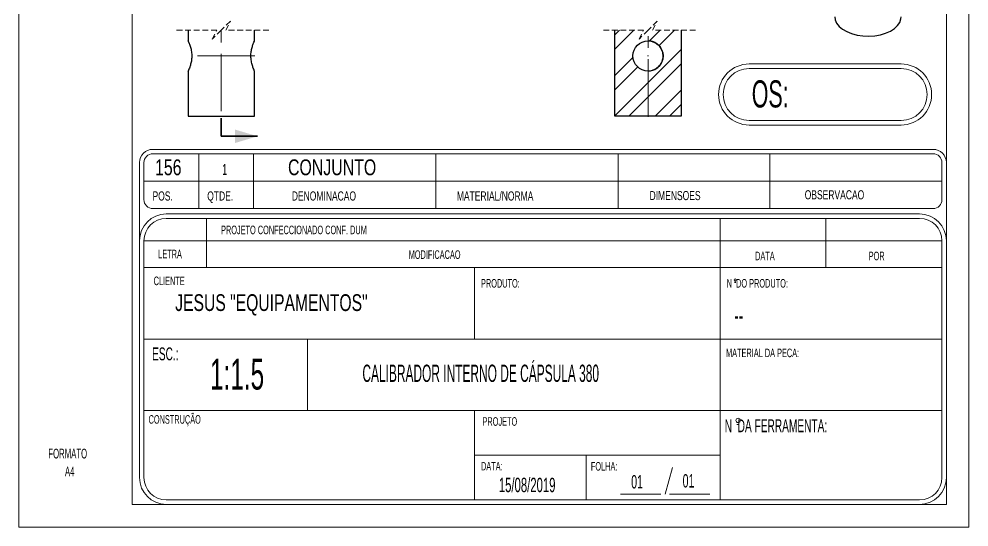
# Model space of a CAD drawing. Header units: millimetres. Extents: x 0 to 315, y 1 to 446.
# Drawn here: x 0 to 315, y 0.5 to 169 of the extents above; entities that cross this region are included whole.
import ezdxf

# ---------------------------------------------------------------- set-up
doc = ezdxf.new("R2010")
doc.units = ezdxf.units.MM
doc.header["$LTSCALE"] = 1.5
for name, pattern in [('CENTERX2', [20.32, 12.7, -2.54, 2.54, -2.54]), ('HIDDEN', [1.905, 1.27, -0.635]), ('PHANTOM', [12.7, 6.35, -1.27, 1.27, -1.27, 1.27, -1.27])]:
    doc.linetypes.add(name, pattern=pattern)
doc.layers.add('COTAS', color=7, linetype='Continuous')
doc.styles.add('SLDTEXTSTYLE0', font='TXT', dxfattribs={"width": 0.595745})
doc.styles.add('SLDTEXTSTYLE1', font='TXT', dxfattribs={"width": 0.75})
doc.styles.add('SLDTEXTSTYLE2', font='TXT', dxfattribs={"width": 0.589474})
doc.styles.add('SLDTEXTSTYLE3', font='TXT', dxfattribs={"width": 0.515789})
doc.styles.add('SLDTEXTSTYLE4', font='TXT', dxfattribs={"width": 0.7})
doc.styles.add('SLDTEXTSTYLE5', font='TXT', dxfattribs={"width": 0.695035})

# ---------------------------------------------------------------- blocks, each defined once
blk = doc.blocks.new('SW_NOTE_0')
at = {"color": 0, "linetype": 'Continuous', "lineweight": 18, "insert": (0, 4.16), "char_height": 3.228, "attachment_point": 1, "style": 'SLDTEXTSTYLE0'}
blk.add_mtext('FORMATO', dxfattribs=at)
blk = doc.blocks.new('SW_NOTE_0_1')
at = {"color": 0, "linetype": 'Continuous', "lineweight": 18, "insert": (0, 4.16), "char_height": 3.228, "attachment_point": 1, "style": 'SLDTEXTSTYLE0'}
blk.add_mtext('A4', dxfattribs=at)
blk = doc.blocks.new('Bloco2')
at = {"color": 7, "linetype": 'Continuous', "lineweight": 18}
for p, q in [((0.06, 445.59), (0.06, 0.09)), ((315.06, 0.09), (315.06, 445.59)), ((37.56, 438.09), (37.56, 7.59)), ((307.56, 7.59), (307.56, 438.09)), ((37.56, 7.59), (307.56, 7.59)), ((0.06, 0.09), (315.06, 0.09))]:
    blk.add_line(p, q, dxfattribs=at)
for name, p in [('SW_NOTE_0', (9.79, 21.89)), ('SW_NOTE_0_1', (15.3, 15.99))]:
    blk.add_blockref(name, p, dxfattribs=at)
blk = doc.blocks.new('SW_HATCH_0')
at = {"color": 0, "linetype": 'Continuous', "lineweight": 18}
for p, q in [((-13, 7.21), (-10.23, 9.98)), ((-14.5, -1.03), (-7, 6.47)), ((0, 0), (6, 6)), ((0, -6.74), (7.5, 0.76)), ((-14.5, -14.5), (-7, -7)), ((-14.5, -21.24), (-7, -13.74)), ((0, -20.21), (7.5, -12.71)), ((9.82, -15.79), (8.34, -14.31)), ((-17.8, -17.8), (-16.7, -16.7)), ((6.5, -20.44), (10.8, -16.14)), ((-15.31, -22.05), (-13.5, -20.24)), ((0, -26.94), (7.5, -19.44)), ((-14.04, -34.25), (-7, -27.21)), ((7.39, -33.02), (7.5, -32.91)), ((-13.08, -40.02), (-10.08, -37.02)), ((-10.12, -57.26), (-0.18, -47.33)), ((-9.62, -50.03), (-6.92, -47.33)), ((3.84, -56.78), (4.5, -56.12)), ((-7.8, -68.42), (0.8, -59.82)), ((-7.77, -75.13), (0.8, -66.55)), ((-2.01, -82.83), (0.3, -80.52)), ((-8.3, -95.86), (-8, -95.56)), ((1, -95.27), (1.3, -94.97)), ((1, -100.03), (1.3, -99.73)), ((-8.3, -104.57), (-8, -104.27)), ((-8.3, -109.33), (-8, -109.03)), ((1, -108.74), (1.3, -108.44)), ((1, -113.5), (1.3, -113.2)), ((-8.3, -118.04), (-7.32, -117.05)), ((-6.36, -120.85), (-5.75, -120.25)), ((-13, -134.23), (-9.03, -130.26)), ((-8.89, -136.86), (-6.75, -134.72)), ((4.58, -136.86), (6, -135.44)), ((-0.25, -141.69), (1.7, -139.74)), ((-14.5, -155.94), (-10.83, -152.27)), ((-14.5, -164.65), (-9.12, -159.27)), ((1.3, -162.32), (4.35, -159.27)), ((-14.5, -169.41), (-8.3, -163.21)), ((1.3, -167.08), (7.5, -160.88)), ((1.3, -175.79), (7.5, -169.59)), ((-14.5, -178.12), (-8.3, -171.92)), ((1.3, -180.55), (7.5, -174.35)), ((-14.5, -182.88), (-8.3, -176.68)), ((-14.5, -191.59), (-8.3, -185.39)), ((1.3, -189.26), (7.5, -183.06)), ((0.66, -194.66), (7.5, -187.82)), ((-14.5, -196.35), (-8.3, -190.15)), ((-10.71, -201.27), (-5.88, -196.44)), ((-5.95, -201.27), (-1.11, -196.43)), ((2.76, -201.27), (7.5, -196.53)), ((-14.5, -222.56), (-8.21, -216.27)), ((-14.5, -217.8), (-12.97, -216.27)), ((-3.08, -219.85), (0.5, -216.27)), ((0.13, -221.4), (5.26, -216.27)), ((-14.5, -244.74), (7.5, -222.74)), ((-14.5, -231.27), (-8.48, -225.25)), ((-14.5, -236.03), (-6.93, -228.47)), ((-9.83, -244.84), (7.5, -227.5)), ((-1.12, -244.84), (7.5, -236.21)), ((3.64, -244.84), (7.5, -240.97))]:
    blk.add_line(p, q, dxfattribs=at)

msp = doc.modelspace()

# ---------------------------------------------------------------- linework, layer by layer
at = {"color": 7, "linetype": 'HIDDEN', "lineweight": 18}
for p, q in [((70.1, 168.27), (67.1, 165.27)), ((68.6, 165.27), (70.1, 168.27)), ((211.6, 168.27), (208.6, 165.27)), ((210.1, 165.27), (211.6, 168.27)), ((65.6, 165.27), (51.34, 165.27)), ((67.1, 165.27), (64.1, 162.27)), ((64.1, 162.27), (65.6, 165.27)), ((82.86, 165.27), (68.6, 165.27)), ((207.1, 165.27), (192.84, 165.27)), ((208.6, 165.27), (205.6, 162.27)), ((205.6, 162.27), (207.1, 165.27)), ((224.36, 165.27), (210.1, 165.27))]:
    msp.add_line(p, q, dxfattribs=at)
at = {"color": 7, "linetype": 'Continuous', "lineweight": 25}
for p, q in [((56.1, 165.27), (56.1, 161.66)), ((78.1, 161.65), (78.1, 165.27)), ((197.6, 136.71), (197.6, 165.27)), ((219.6, 165.27), (219.6, 136.71)), ((56.1, 151.78), (56.1, 136.71)), ((78.1, 136.71), (78.1, 151.71)), ((56.1, 136.71), (78.1, 136.71)), ((219.6, 136.71), (197.6, 136.71))]:
    msp.add_line(p, q, dxfattribs=at)
at = {"color": 7, "linetype": 'Continuous', "lineweight": 18}
for p, q in [((292.51, 154.07), (242.11, 154.07)), ((292.51, 152.57), (242.11, 152.57)), ((242.11, 135.32), (292.51, 135.32)), ((242.11, 133.82), (292.51, 133.82)), ((303.1, 125.75), (44.38, 125.75)), ((303.1, 124.28), (44.38, 124.28)), ((59.59, 106.13), (59.59, 124.28)), ((77.73, 106.13), (77.73, 124.28)), ((138.21, 106.13), (138.21, 124.28)), ((198.69, 106.13), (198.69, 124.28)), ((248.94, 106.13), (248.94, 124.28)), ((39.97, 16.92), (39.97, 121.34)), ((39.97, 121.34), (39.97, 101.72)), ((41.44, 121.34), (41.44, 109.07)), ((306.04, 109.07), (306.04, 121.34)), ((307.51, 16.92), (307.51, 121.34)), ((41.44, 115.2), (306.04, 115.2)), ((44.38, 106.13), (303.1, 106.13)), ((48.86, 104.32), (298.62, 104.32)), ((48.86, 102.84), (298.62, 102.84)), ((62.19, 86.54), (62.19, 102.84)), ((232.54, 102.84), (232.54, 86.54)), ((267.52, 102.84), (267.52, 86.54)), ((41.45, 16.92), (41.45, 95.43)), ((41.45, 95.43), (306.03, 95.43)), ((306.03, 95.43), (306.03, 16.92)), ((41.45, 86.54), (306.03, 86.54)), ((151.07, 86.54), (151.07, 62.84)), ((232.54, 86.54), (232.54, 62.84)), ((237.29, 81.68), (237.69, 81.68)), ((237.29, 81.65), (237.69, 81.65)), ((41.45, 62.84), (306.03, 62.84)), ((95.65, 39.14), (95.65, 62.84)), ((232.54, 39.14), (232.54, 62.84)), ((41.45, 39.14), (306.03, 39.14)), ((151.07, 39.14), (151.07, 9.51)), ((232.54, 39.14), (232.54, 9.51)), ((238.03, 34.5), (238.81, 34.5)), ((151.07, 24.33), (232.54, 24.33)), ((188.1, 24.33), (188.1, 9.51)), ((216.65, 20.31), (214.27, 11.42)), ((298.62, 9.51), (48.86, 9.51)), ((212.79, 11.42), (199.46, 11.42)), ((215.75, 11.42), (229.08, 11.42)), ((298.62, 8.03), (48.86, 8.03)), ((306.66, 8.03), (307.51, 8.03)), ((307.51, 8.03), (307.51, 8.89))]:
    msp.add_line(p, q, dxfattribs=at)
at = {"color": 7, "linetype": 'PHANTOM', "lineweight": 35}
msp.add_line((67.1, 130.08), (67.1, 136.08), dxfattribs=at)
at = {"color": 7, "linetype": 'Continuous', "lineweight": 35}
msp.add_line((67.1, 130.08), (79.1, 130.08), dxfattribs=at)
at = {"color": 7, "linetype": 'Continuous', "lineweight": 25, "flags": 128}
msp.add_lwpolyline([(270.51, 169.66), (270.65, 168.66), (271.13, 167.55), (271.95, 166.52), (273.08, 165.58), (274.48, 164.78), (276.1, 164.13), (277.9, 163.66), (279.81, 163.39), (281.78, 163.31), (283.74, 163.44), (285.63, 163.77), (287.38, 164.29), (288.95, 164.98), (290.28, 165.83), (291.32, 166.79), (292.05, 167.85), (292.44, 168.97), (292.51, 169.66)], dxfattribs=at)
at = {"color": 7, "linetype": 'Continuous', "lineweight": 25}
msp.add_circle((208.6, 156.71), 5, dxfattribs=at)
at = {"color": 7, "linetype": 'Continuous', "lineweight": 18}
for centre, radius in [((237.49, 82.49), 0.37), ((237.49, 82.45), 0.37), ((238.46, 35.88), 0.741)]:
    msp.add_circle(centre, radius, dxfattribs=at)
for centre, radius, start, end in [((242.11, 143.94), 10.12, 90, 270), ((242.11, 143.94), 8.62, 90, 270), ((292.51, 143.94), 10.12, 270, 90), ((292.51, 143.94), 8.62, 270, 90), ((44.38, 121.34), 4.41, 90, 180), ((44.38, 121.34), 2.94, 90, 180), ((303.1, 121.34), 4.41, 0, 90), ((303.1, 121.34), 2.94, 0, 90), ((44.38, 109.07), 2.94, 180, 270), ((303.1, 109.07), 2.94, 270, 0), ((48.86, 95.43), 8.89, 90, 180), ((298.62, 95.43), 8.89, 0, 90), ((48.86, 95.43), 7.41, 90, 180), ((298.62, 95.43), 7.41, 0, 90), ((48.86, 16.92), 8.89, 180, 270), ((48.86, 16.92), 7.41, 180, 270), ((298.62, 16.92), 7.41, 270, 0), ((298.62, 16.92), 8.89, 270, 0)]:
    msp.add_arc(centre, radius, start, end, dxfattribs=at)
at = {"color": 7, "linetype": 'Continuous', "lineweight": 25}
for points, knots in [([(56.12, 161.66), (56.12, 161.68), (56.06, 161.81), (56.42, 161), (56.58, 160.56), (57.04, 159.19), (57.3, 157.75), (57.33, 156.13), (57.15, 154.72), (56.74, 153.29), (56.56, 152.79), (56.07, 151.57), (56.13, 151.77), (56.13, 151.78)], [0, 0, 0, 0, 0.00378, 0.039733, 0.12079, 0.246565, 0.405923, 0.564368, 0.704583, 0.833309, 0.940999, 0.998933, 1, 1, 1, 1]), ([(78.1, 151.71), (78.06, 151.79), (77.92, 152.11), (77.64, 152.81), (77.26, 153.95), (76.95, 155.42), (76.87, 157.01), (77.04, 158.51), (77.36, 159.8), (77.71, 160.82), (77.97, 161.4), (78.07, 161.63), (78.07, 161.65)], [0, 0, 0, 0, 0.02662, 0.10141, 0.220151, 0.376605, 0.538542, 0.682314, 0.813617, 0.927263, 0.995592, 1, 1, 1, 1]), ([(208.58, 151.71), (209.11, 151.76), (210.16, 151.86), (211.6, 152.62), (212.77, 153.81), (213.5, 155.36), (213.66, 157.02), (213.3, 158.57), (212.5, 159.95), (211.25, 161.04), (209.85, 161.66), (208.92, 161.65), (208.58, 161.65)], [0, 0, 0, 0, 0.101354, 0.20105, 0.304953, 0.416186, 0.522998, 0.619338, 0.716384, 0.822896, 0.934303, 1, 1, 1, 1])]:
    msp.add_open_spline(points, degree=3, knots=knots, dxfattribs=at)
at = {"color": 7, "linetype": 'Continuous', "lineweight": 35}
msp.add_solid([(79.1, 130.08), (71.6, 132.33), (71.6, 127.83)], dxfattribs=at)
at = {"layer": 'COTAS', "linetype": 'CENTERX2', "lineweight": 18}
for p, q in [((67.1, 138.36), (67.1, 165.42)), ((208.6, 136.56), (208.6, 165.42)), ((78.25, 156.71), (57.15, 156.71)), ((208.43, 156.71), (208.75, 156.71))]:
    msp.add_line(p, q, dxfattribs=at)

# ---------------------------------------------------------------- block references
at = {"color": 7, "linetype": 'Continuous', "lineweight": 18}
msp.add_blockref('SW_HATCH_0', (212.1, 381.55), dxfattribs=at)
at = {"layer": 'COTAS'}
msp.add_blockref('Bloco2', (-0.05, 0.44), dxfattribs=at)

# ---------------------------------------------------------------- texts
at = {"color": 7, "linetype": 'Continuous', "lineweight": 0}
for s, insert, char_height, attachment_point, style in [('OS:', (242.98, 148.63), 9, 1, 'SLDTEXTSTYLE2'), ('1', (68.22, 120.9), 3.63, 2, 'SLDTEXTSTYLE0'), ('POS.', (44.28, 111.81), 3.033, 1, 'SLDTEXTSTYLE5'), ('QTDE.', (62.42, 111.81), 3.033, 1, 'SLDTEXTSTYLE5'), ('DENOMINACAO', (90.47, 111.81), 3.0335, 1, 'SLDTEXTSTYLE5'), ('MATERIAL/NORMA', (145.19, 111.81), 3.0335, 1, 'SLDTEXTSTYLE5'), ('DIMENSOES', (209.1, 111.95), 3.033, 1, 'SLDTEXTSTYLE5'), ('OBSERVACAO', (260.54, 112.2), 3.033, 1, 'SLDTEXTSTYLE5'), ('PROJETO CONFECCIONADO CONF. DUM', (67.01, 100.46), 2.8441, 1, 'SLDTEXTSTYLE2'), ('LETRA', (46.17, 92.45), 2.844, 1, 'SLDTEXTSTYLE2'), ('MODIFICACAO', (129.23, 92.28), 2.8441, 1, 'SLDTEXTSTYLE2'), ('DATA', (244.09, 91.82), 2.844, 1, 'SLDTEXTSTYLE2'), ('POR', (281.76, 91.82), 2.844, 1, 'SLDTEXTSTYLE2'), ('CLIENTE', (44.67, 83.57), 2.844, 1, 'SLDTEXTSTYLE2'), ('PRODUTO:', (153.2, 82.76), 2.844, 1, 'SLDTEXTSTYLE2'), ('N  DO PRODUTO:', (234.67, 82.76), 2.8441, 1, 'SLDTEXTSTYLE2'), ('JESUS "EQUIPAMENTOS"', (51.81, 77.71), 5.5562, 1, 'SLDTEXTSTYLE4'), ('--', (237.19, 73.92), 6.399, 1, 'SLDTEXTSTYLE3'), ('ESC.:', (44.13, 60.07), 4.266, 1, 'SLDTEXTSTYLE2'), ('MATERIAL DA PECA:', (234.45, 59.69), 2.8441, 1, 'SLDTEXTSTYLE2'), ('1:1.5', (63.35, 56.34), 10.239, 1, 'SLDTEXTSTYLE2'), ('CALIBRADOR INTERNO DE CÁPSULA 380', (113.88, 54.37), 5.7336, 1, 'SLDTEXTSTYLE3'), ('CONSTRUÇÃO', (42.98, 37.62), 2.844, 1, 'SLDTEXTSTYLE2'), ('PROJETO', (153.7, 36.94), 2.844, 1, 'SLDTEXTSTYLE2'), ('N  DA FERRAMENTA:', (234, 36.23), 4.2661, 1, 'SLDTEXTSTYLE2'), ('DATA:', (153.2, 22.12), 2.844, 1, 'SLDTEXTSTYLE2'), ('FOLHA:', (189.64, 22.07), 2.844, 1, 'SLDTEXTSTYLE2'), ('15/08/2019', (159.11, 16.85), 4.763, 1, 'SLDTEXTSTYLE2'), ('01', (203, 17.75), 4.444, 1, 'SLDTEXTSTYLE2'), ('01', (220.06, 18.06), 4.444, 1, 'SLDTEXTSTYLE2')]:
    msp.add_mtext(s, dxfattribs=dict(at, insert=insert, char_height=char_height, attachment_point=attachment_point, style=style))
at = {"layer": 'COTAS', "char_height": 5.25, "attachment_point": 1, "style": 'SLDTEXTSTYLE1'}
for s, insert in [('156', (45.11, 122.42)), ('CONJUNTO', (89.21, 122.42))]:
    msp.add_mtext(s, dxfattribs=dict(at, insert=insert))

doc.saveas('drawing.dxf')
